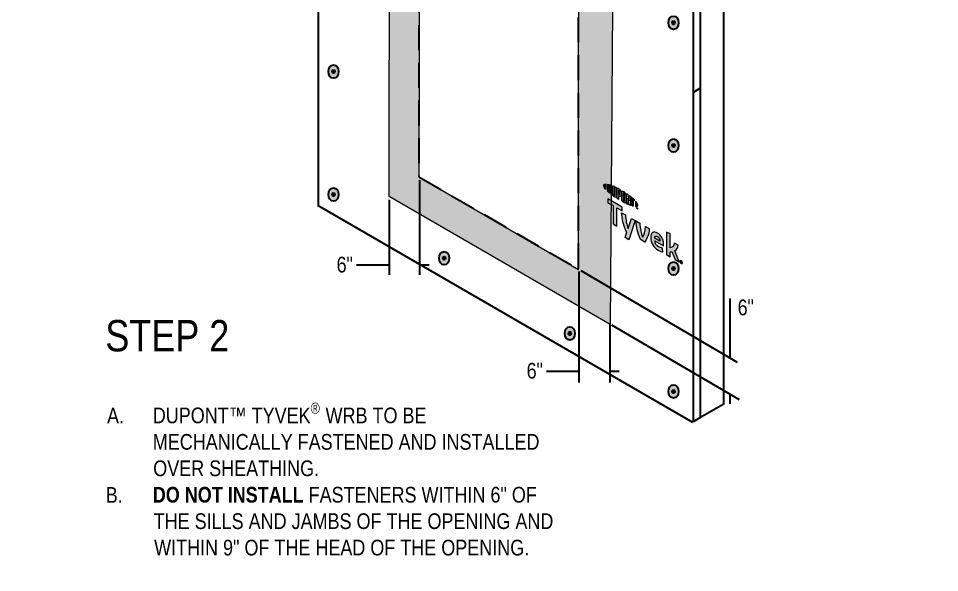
# Model space of a CAD drawing. Header units: inches. Extents: x -20.8 to 74.7, y -53.7 to 19.1.
# Drawn here: x -0.4 to 8.77, y -9.32 to -3.8 of the extents above; entities that cross this region are included whole.
import ezdxf

# ---------------------------------------------------------------- set-up
doc = ezdxf.new("R2010")
doc.units = ezdxf.units.IN
doc.header["$MEASUREMENT"] = 0
doc.linetypes.add('AI-Linetype-41', pattern=[0.375113, 0.250075, -0.125038])
doc.linetypes.add('AI-Linetype-42', pattern=[0.375113, 0.250075, -0.125038])
for name, color, linetype, lineweight in [('.ATI-TEXT', 7, 'Continuous', 0), ('G-ANNO-TTLB', 7, 'Continuous', 0), ('LOGOS', 7, 'Continuous', 0), ('No Fasteners', 7, 'Continuous', 0), ('TYVEK', 7, 'Continuous', 0)]:
    doc.layers.add(name, color=color, linetype=linetype, lineweight=lineweight)

# ---------------------------------------------------------------- blocks, each defined once
blk = doc.blocks.new('Block_158')
at = {"layer": 'TYVEK', "color": 18, "lineweight": 25, "true_color": 0x000000}
blk.add_lwpolyline([(2.585, -4.9733)], dxfattribs=at)
blk = doc.blocks.new('Block_159')
at = {"layer": 'TYVEK', "color": 18, "lineweight": 25, "true_color": 0x000000}
for points in [[(2.585, -4.9733)], [(6.3194, -7.1352)]]:
    blk.add_lwpolyline(points, dxfattribs=at)
blk = doc.blocks.new('Block_174')
at = {"layer": 'TYVEK', "true_color": 0x003b71, "transparency": 33554687}
h = blk.add_hatch(color=156, dxfattribs=at)
h.dxf.hatch_style = 2
edge = h.paths.add_edge_path()
edge.add_ellipse((6.1177, -7.5188), major_axis=(0, 0.0664), ratio=0.766948, start_angle=0, end_angle=360)
at = {"layer": 'TYVEK', "color": 252, "lineweight": 25, "true_color": 0x838484}
for p, q in [((6.1042, -7.5184), (6.1312, -7.5184)), ((6.1177, -7.5013), (6.1177, -7.5355))]:
    blk.add_line(p, q, dxfattribs=at)
at = {"layer": 'TYVEK', "color": 18, "lineweight": 25, "true_color": 0x000000}
blk.add_ellipse((6.1177, -7.5188), major_axis=(0, 0.0664), ratio=0.766948, dxfattribs=at)
at = {"layer": 'TYVEK', "color": 252, "lineweight": 25, "true_color": 0x838484}
blk.add_ellipse((6.1177, -7.5184), major_axis=(0, 0.0171), ratio=0.788846, dxfattribs=at)
blk = doc.blocks.new('Block_175')
at = {"layer": 'TYVEK', "true_color": 0x003b71, "transparency": 33554687}
h = blk.add_hatch(color=156, dxfattribs=at)
h.dxf.hatch_style = 2
edge = h.paths.add_edge_path()
edge.add_ellipse((6.1177, -3.8458), major_axis=(0, 0.0664), ratio=0.766948, start_angle=0, end_angle=360)
at = {"layer": 'TYVEK', "color": 252, "lineweight": 25, "true_color": 0x838484}
for p, q in [((6.1042, -3.8454), (6.1312, -3.8454)), ((6.1177, -3.8283), (6.1177, -3.8625))]:
    blk.add_line(p, q, dxfattribs=at)
at = {"layer": 'TYVEK', "color": 18, "lineweight": 25, "true_color": 0x000000}
blk.add_ellipse((6.1177, -3.8458), major_axis=(0, 0.0664), ratio=0.766948, dxfattribs=at)
at = {"layer": 'TYVEK', "color": 252, "lineweight": 25, "true_color": 0x838484}
blk.add_ellipse((6.1177, -3.8454), major_axis=(0, 0.0171), ratio=0.788846, dxfattribs=at)
blk = doc.blocks.new('Block_177')
at = {"layer": 'TYVEK', "true_color": 0x003b71, "transparency": 33554687}
h = blk.add_hatch(color=156, dxfattribs=at)
h.dxf.hatch_style = 2
edge = h.paths.add_edge_path()
edge.add_ellipse((6.1177, -5.0702), major_axis=(0, 0.0664), ratio=0.766948, start_angle=0, end_angle=360)
at = {"layer": 'TYVEK', "color": 252, "lineweight": 25, "true_color": 0x838484}
for p, q in [((6.1042, -5.0697), (6.1312, -5.0697)), ((6.1177, -5.0526), (6.1177, -5.0869))]:
    blk.add_line(p, q, dxfattribs=at)
at = {"layer": 'TYVEK', "color": 18, "lineweight": 25, "true_color": 0x000000}
blk.add_ellipse((6.1177, -5.0702), major_axis=(0, 0.0664), ratio=0.766948, dxfattribs=at)
at = {"layer": 'TYVEK', "color": 252, "lineweight": 25, "true_color": 0x838484}
blk.add_ellipse((6.1177, -5.0697), major_axis=(0, 0.0171), ratio=0.788846, dxfattribs=at)
blk = doc.blocks.new('Block_178')
at = {"layer": 'TYVEK', "true_color": 0x003b71, "transparency": 33554687}
h = blk.add_hatch(color=156, dxfattribs=at)
h.dxf.hatch_style = 2
edge = h.paths.add_edge_path()
edge.add_ellipse((6.1177, -6.2945), major_axis=(0, 0.0664), ratio=0.766948, start_angle=0, end_angle=360)
at = {"layer": 'TYVEK', "color": 252, "lineweight": 25, "true_color": 0x838484}
for p, q in [((6.1042, -6.2941), (6.1312, -6.2941)), ((6.1177, -6.2769), (6.1177, -6.3112))]:
    blk.add_line(p, q, dxfattribs=at)
at = {"layer": 'TYVEK', "color": 18, "lineweight": 25, "true_color": 0x000000}
blk.add_ellipse((6.1177, -6.2945), major_axis=(0, 0.0664), ratio=0.766948, dxfattribs=at)
at = {"layer": 'TYVEK', "color": 252, "lineweight": 25, "true_color": 0x838484}
blk.add_ellipse((6.1177, -6.2941), major_axis=(0, 0.0171), ratio=0.788846, dxfattribs=at)
blk = doc.blocks.new('Block_172')
at = {"layer": 'TYVEK'}
for name in ['Block_175', 'Block_177', 'Block_178', 'Block_174']:
    blk.add_blockref(name, (0, 0), dxfattribs=at)
blk = doc.blocks.new('Block_181')
at = {"layer": 'TYVEK', "true_color": 0x003b71, "transparency": 33554687}
h = blk.add_hatch(color=156, dxfattribs=at)
h.dxf.hatch_style = 2
edge = h.paths.add_edge_path()
edge.add_ellipse((2.733, -5.5577), major_axis=(0, 0.0664), ratio=0.766948, start_angle=0, end_angle=360)
at = {"layer": 'TYVEK', "color": 252, "lineweight": 25, "true_color": 0x838484}
for p, q in [((2.7195, -5.5573), (2.7466, -5.5573)), ((2.733, -5.5401), (2.733, -5.5744))]:
    blk.add_line(p, q, dxfattribs=at)
at = {"layer": 'TYVEK', "color": 18, "lineweight": 25, "true_color": 0x000000}
blk.add_ellipse((2.733, -5.5577), major_axis=(0, 0.0664), ratio=0.766948, dxfattribs=at)
at = {"layer": 'TYVEK', "color": 252, "lineweight": 25, "true_color": 0x838484}
blk.add_ellipse((2.733, -5.5573), major_axis=(0, 0.0171), ratio=0.788846, dxfattribs=at)
blk = doc.blocks.new('Block_185')
at = {"layer": 'TYVEK', "true_color": 0x003b71, "transparency": 33554687}
h = blk.add_hatch(color=156, dxfattribs=at)
h.dxf.hatch_style = 2
edge = h.paths.add_edge_path()
edge.add_ellipse((2.733, -4.3333), major_axis=(0, 0.0664), ratio=0.766948, start_angle=0, end_angle=360)
at = {"layer": 'TYVEK', "color": 252, "lineweight": 25, "true_color": 0x838484}
for p, q in [((2.7195, -4.3329), (2.7466, -4.3329)), ((2.733, -4.3158), (2.733, -4.3501))]:
    blk.add_line(p, q, dxfattribs=at)
at = {"layer": 'TYVEK', "color": 18, "lineweight": 25, "true_color": 0x000000}
blk.add_ellipse((2.733, -4.3333), major_axis=(0, 0.0664), ratio=0.766948, dxfattribs=at)
at = {"layer": 'TYVEK', "color": 252, "lineweight": 25, "true_color": 0x838484}
blk.add_ellipse((2.733, -4.3329), major_axis=(0, 0.0171), ratio=0.788846, dxfattribs=at)
blk = doc.blocks.new('Block_179')
at = {"layer": 'TYVEK'}
for name in ['Block_185', 'Block_181']:
    blk.add_blockref(name, (0, 0), dxfattribs=at)
blk = doc.blocks.new('Block_222')
at = {"layer": 'TYVEK', "true_color": 0x003b71, "transparency": 33554687}
h = blk.add_hatch(color=156, dxfattribs=at)
h.dxf.hatch_style = 2
edge = h.paths.add_edge_path()
edge.add_ellipse((5.0865, -6.9404), major_axis=(0, 0.0664), ratio=0.766948, start_angle=0, end_angle=360)
at = {"layer": 'TYVEK', "color": 252, "lineweight": 25, "true_color": 0x838484}
for p, q in [((5.073, -6.94), (5.1, -6.94)), ((5.0865, -6.9229), (5.0865, -6.9571))]:
    blk.add_line(p, q, dxfattribs=at)
at = {"layer": 'TYVEK', "color": 18, "lineweight": 25, "true_color": 0x000000}
blk.add_ellipse((5.0865, -6.9404), major_axis=(0, 0.0664), ratio=0.766948, dxfattribs=at)
at = {"layer": 'TYVEK', "color": 252, "lineweight": 25, "true_color": 0x838484}
blk.add_ellipse((5.0865, -6.94), major_axis=(0, 0.0171), ratio=0.788846, dxfattribs=at)
blk = doc.blocks.new('Block_223')
at = {"layer": 'TYVEK', "true_color": 0x003b71, "transparency": 33554687}
h = blk.add_hatch(color=156, dxfattribs=at)
h.dxf.hatch_style = 2
edge = h.paths.add_edge_path()
edge.add_ellipse((3.8353, -6.1918), major_axis=(0, 0.0664), ratio=0.766948, start_angle=0, end_angle=360)
at = {"layer": 'TYVEK', "color": 252, "lineweight": 25, "true_color": 0x838484}
for p, q in [((3.8218, -6.1914), (3.8488, -6.1914)), ((3.8353, -6.1743), (3.8353, -6.2085))]:
    blk.add_line(p, q, dxfattribs=at)
at = {"layer": 'TYVEK', "color": 18, "lineweight": 25, "true_color": 0x000000}
blk.add_ellipse((3.8353, -6.1918), major_axis=(0, 0.0664), ratio=0.766948, dxfattribs=at)
at = {"layer": 'TYVEK', "color": 252, "lineweight": 25, "true_color": 0x838484}
blk.add_ellipse((3.8353, -6.1914), major_axis=(0, 0.0171), ratio=0.788846, dxfattribs=at)
blk = doc.blocks.new('Block_596')
at = {"layer": '.ATI-TEXT', "char_height": 0.2, "attachment_point": 7}
for s, insert in [('\\C18;\\c0;\\FArial Narrow|b0|i0|c1;\\H0.156297;\\W1.000000;A.', (0.4789, -7.8377)), ('\\C18;\\c0;\\FArial Narrow|b0|i0|c1;\\H0.156297;\\W1.000000;DUPONT™ TYVEK', (0.9344, -7.8377)), ('\\C18;\\c0;\\FArial Narrow|b0|i0|c1;\\H0.109408;\\W1.000000;®', (2.5057, -7.7413)), ('\\C18;\\c0;\\FArial Narrow|b0|i0|c1;\\H0.156297;\\W1.000000; WRB TO BE', (2.6046, -7.8377)), ('\\C18;\\c0;\\FArial Narrow|b0|i0|c1;\\H0.156297;\\W1.000000;MECHANICALLY FASTENED AND INSTALLED', (0.9345, -8.101)), ('\\C18;\\c0;\\FArial Narrow|b0|i0|c1;\\H0.156297;\\W1.000000;OVER SHEATHING.', (0.9388, -8.3642)), ('\\C18;\\c0;\\FArial Narrow|b0|i0|c1;\\H0.156297;\\W1.000000;B.', (0.4657, -8.6275)), ('\\C18;\\c0;\\FArial Narrow Bold|b1|i0|c1;\\H0.156297;\\W1.000000;DO NOT INSTALL\\FArial Narrow|b0|i0|c1; FASTENERS WITHIN 6" OF', (0.9344, -8.6275)), ('\\C18;\\c0;\\FArial Narrow|b0|i0|c1;\\H0.156297;\\W1.000000;THE SILLS AND JAMBS OF THE OPENING AND', (0.9433, -8.8908)), ('\\C18;\\c0;\\FArial Narrow|b0|i0|c1;\\H0.156297;\\W1.000000;WITHIN 9" OF THE HEAD OF THE OPENING.', (0.9478, -9.154))]:
    blk.add_mtext(s, dxfattribs=dict(at, insert=insert))
blk = doc.blocks.new('Block_726')
at = {"layer": 'LOGOS', "true_color": 0x838484, "transparency": 33554687}
h = blk.add_hatch(color=252, dxfattribs=at)
h.dxf.hatch_style = 2
edge = h.paths.add_edge_path()
edge.add_spline(control_points=[(5.422, -5.466), (5.422, -5.476), (5.4305, -5.4903), (5.4453, -5.5069), (5.4453, -5.5069), (5.4453, -5.4522), (5.4453, -5.4522), (5.4305, -5.4516), (5.422, -5.456), (5.422, -5.466)], knot_values=[0, 0, 0, 0, 1, 1, 1, 2, 2, 2, 3, 3, 3, 3], degree=3, periodic=0)
h = blk.add_hatch(color=252, dxfattribs=at)
h.dxf.hatch_style = 2
edge = h.paths.add_edge_path()
edge.add_spline(control_points=[(5.4898, -5.5275), (5.4898, -5.5317), (5.4876, -5.5318), (5.485, -5.5303), (5.483, -5.5291), (5.4798, -5.5264), (5.4772, -5.5241), (5.4772, -5.5241), (5.4772, -5.4718), (5.4772, -5.4718), (5.4798, -5.4725), (5.483, -5.4735), (5.485, -5.4747), (5.4876, -5.4762), (5.4898, -5.4788), (5.4898, -5.483), (5.4898, -5.483), (5.4898, -5.5275), (5.4898, -5.5275)], knot_values=[0, 0, 0, 0, 1, 1, 1, 2, 2, 2, 3, 3, 3, 4, 4, 4, 5, 5, 5, 6, 6, 6, 6], degree=3, periodic=0)
edge = h.paths.add_edge_path()
edge.add_spline(control_points=[(5.4867, -5.462), (5.4826, -5.4596), (5.4766, -5.4575), (5.4658, -5.4551), (5.4658, -5.4551), (5.4658, -5.5277), (5.4658, -5.5277), (5.4753, -5.5365), (5.4826, -5.5426), (5.4867, -5.545), (5.4963, -5.5505), (5.5016, -5.5469), (5.5016, -5.5362), (5.5016, -5.5362), (5.5016, -5.488), (5.5016, -5.488), (5.5016, -5.4773), (5.4963, -5.4675), (5.4867, -5.462)], knot_values=[0, 0, 0, 0, 1, 1, 1, 2, 2, 2, 3, 3, 3, 4, 4, 4, 5, 5, 5, 6, 6, 6, 6], degree=3, periodic=0)
h = blk.add_hatch(color=252, dxfattribs=at)
h.dxf.hatch_style = 2
edge = h.paths.add_edge_path()
edge.add_spline(control_points=[(5.5349, -5.562), (5.5349, -5.5662), (5.5336, -5.5681), (5.529, -5.5649), (5.5246, -5.5616), (5.5233, -5.5588), (5.5233, -5.5538), (5.5233, -5.5538), (5.5233, -5.4748), (5.5233, -5.4748), (5.5204, -5.4735), (5.5137, -5.4707), (5.5109, -5.4695), (5.5109, -5.4695), (5.5109, -5.5494), (5.5109, -5.5494), (5.5109, -5.5621), (5.5163, -5.5702), (5.529, -5.5793), (5.5407, -5.5876), (5.5479, -5.5849), (5.5479, -5.5708), (5.5479, -5.5708), (5.5479, -5.4864), (5.5479, -5.4864), (5.5455, -5.4851), (5.5375, -5.4813), (5.5349, -5.4801), (5.5349, -5.4801), (5.5349, -5.562), (5.5349, -5.562)], knot_values=[0, 0, 0, 0, 1, 1, 1, 2, 2, 2, 3, 3, 3, 4, 4, 4, 5, 5, 5, 6, 6, 6, 7, 7, 7, 8, 8, 8, 9, 9, 9, 10, 10, 10, 10], degree=3, periodic=0)
h = blk.add_hatch(color=252, dxfattribs=at)
h.dxf.hatch_style = 2
edge = h.paths.add_edge_path()
edge.add_spline(control_points=[(5.5824, -5.5547), (5.5824, -5.5593), (5.581, -5.5608), (5.5757, -5.5578), (5.5757, -5.5578), (5.5711, -5.5551), (5.5711, -5.5551), (5.5711, -5.5551), (5.5711, -5.5132), (5.5711, -5.5132), (5.5731, -5.5143), (5.5742, -5.5148), (5.5754, -5.5156), (5.5812, -5.5189), (5.5824, -5.522), (5.5824, -5.5267), (5.5824, -5.5267), (5.5824, -5.5547), (5.5824, -5.5547)], knot_values=[0, 0, 0, 0, 1, 1, 1, 2, 2, 2, 3, 3, 3, 4, 4, 4, 5, 5, 5, 6, 6, 6, 6], degree=3, periodic=0)
edge = h.paths.add_edge_path()
edge.add_spline(control_points=[(5.5762, -5.5012), (5.5739, -5.4998), (5.5657, -5.4954), (5.5581, -5.4915), (5.5581, -5.4915), (5.5581, -5.5978), (5.5581, -5.5978), (5.5607, -5.5995), (5.5674, -5.6038), (5.5711, -5.606), (5.5711, -5.606), (5.5711, -5.5699), (5.5711, -5.5699), (5.5711, -5.5699), (5.5762, -5.5729), (5.5762, -5.5729), (5.5898, -5.5807), (5.5955, -5.5769), (5.5955, -5.5634), (5.5955, -5.5634), (5.5955, -5.5321), (5.5955, -5.5321), (5.5955, -5.5189), (5.5891, -5.5086), (5.5762, -5.5012)], knot_values=[0, 0, 0, 0, 1, 1, 1, 2, 2, 2, 3, 3, 3, 4, 4, 4, 5, 5, 5, 6, 6, 6, 7, 7, 7, 8, 8, 8, 8], degree=3, periodic=0)
h = blk.add_hatch(color=252, dxfattribs=at)
h.dxf.hatch_style = 2
edge = h.paths.add_edge_path()
edge.add_spline(control_points=[(5.6289, -5.6187), (5.6289, -5.6229), (5.6277, -5.6244), (5.6231, -5.6219), (5.6183, -5.6193), (5.617, -5.6162), (5.617, -5.6119), (5.617, -5.6119), (5.617, -5.5456), (5.617, -5.5456), (5.617, -5.5412), (5.6183, -5.5396), (5.6231, -5.5425), (5.6277, -5.5453), (5.6289, -5.5482), (5.6289, -5.5524), (5.6289, -5.5524), (5.6289, -5.6187), (5.6289, -5.6187)], knot_values=[0, 0, 0, 0, 1, 1, 1, 2, 2, 2, 3, 3, 3, 4, 4, 4, 5, 5, 5, 6, 6, 6, 6], degree=3, periodic=0)
edge = h.paths.add_edge_path()
edge.add_spline(control_points=[(5.6231, -5.5276), (5.611, -5.52), (5.6038, -5.5219), (5.6038, -5.5359), (5.6038, -5.5359), (5.6038, -5.6055), (5.6038, -5.6055), (5.6038, -5.6202), (5.6103, -5.6301), (5.6231, -5.6368), (5.6355, -5.6434), (5.6421, -5.6417), (5.6421, -5.626), (5.6421, -5.626), (5.6421, -5.5596), (5.6421, -5.5596), (5.6421, -5.5446), (5.6362, -5.5359), (5.6231, -5.5276)], knot_values=[0, 0, 0, 0, 1, 1, 1, 2, 2, 2, 3, 3, 3, 4, 4, 4, 5, 5, 5, 6, 6, 6, 6], degree=3, periodic=0)
h = blk.add_hatch(color=252, dxfattribs=at)
h.dxf.hatch_style = 2
edge = h.paths.add_edge_path()
edge.add_spline(control_points=[(5.6782, -5.6187), (5.6782, -5.6187), (5.6638, -5.5563), (5.6638, -5.5563), (5.6598, -5.5534), (5.6551, -5.5501), (5.6514, -5.5476), (5.6514, -5.5476), (5.6514, -5.6496), (5.6514, -5.6496), (5.654, -5.6508), (5.6606, -5.6537), (5.664, -5.6552), (5.664, -5.6552), (5.6629, -5.5945), (5.6629, -5.5945), (5.6629, -5.5945), (5.6782, -5.6611), (5.6782, -5.6611), (5.6815, -5.6624), (5.6862, -5.6641), (5.6893, -5.6653), (5.6893, -5.6653), (5.6893, -5.5756), (5.6893, -5.5756), (5.6861, -5.573), (5.6802, -5.5685), (5.6773, -5.5663), (5.6773, -5.5663), (5.6782, -5.6187), (5.6782, -5.6187)], knot_values=[0, 0, 0, 0, 1, 1, 1, 2, 2, 2, 3, 3, 3, 4, 4, 4, 5, 5, 5, 6, 6, 6, 7, 7, 7, 8, 8, 8, 9, 9, 9, 10, 10, 10, 10], degree=3, periodic=0)
h = blk.add_hatch(color=252, dxfattribs=at)
h.dxf.hatch_style = 2
edge = h.paths.add_edge_path()
edge.add_spline(control_points=[(5.6958, -5.595), (5.699, -5.5976), (5.7022, -5.6001), (5.7053, -5.6027), (5.7053, -5.6027), (5.7053, -5.6705), (5.7053, -5.6705), (5.7081, -5.6714), (5.7134, -5.6729), (5.7169, -5.6737), (5.7169, -5.6737), (5.7169, -5.6126), (5.7169, -5.6126), (5.7203, -5.6156), (5.7235, -5.6184), (5.7264, -5.6211), (5.7264, -5.6211), (5.7264, -5.608), (5.7264, -5.608), (5.7172, -5.599), (5.7073, -5.5903), (5.6958, -5.5808), (5.6958, -5.5808), (5.6958, -5.595), (5.6958, -5.595)], knot_values=[0, 0, 0, 0, 1, 1, 1, 2, 2, 2, 3, 3, 3, 4, 4, 4, 5, 5, 5, 6, 6, 6, 7, 7, 7, 8, 8, 8, 8], degree=3, periodic=0)
h = blk.add_hatch(color=252, dxfattribs=at)
h.dxf.hatch_style = 2
edge = h.paths.add_edge_path()
edge.add_spline(control_points=[(5.7638, -5.6633), (5.7638, -5.6733), (5.7553, -5.6778), (5.7404, -5.6773), (5.7404, -5.6773), (5.7404, -5.6225), (5.7404, -5.6225), (5.7553, -5.6391), (5.7638, -5.6533), (5.7638, -5.6633)], knot_values=[0, 0, 0, 0, 1, 1, 1, 2, 2, 2, 3, 3, 3, 3], degree=3, periodic=0)
h = blk.add_hatch(color=252, dxfattribs=at)
h.dxf.hatch_style = 2
edge = h.paths.add_edge_path()
edge.add_spline(control_points=[(5.7568, -5.6922), (5.7568, -5.6922), (5.7582, -5.693), (5.7582, -5.693), (5.7582, -5.693), (5.7603, -5.698), (5.7603, -5.698), (5.7603, -5.698), (5.7624, -5.6954), (5.7624, -5.6954), (5.7624, -5.6954), (5.7638, -5.6962), (5.7638, -5.6962), (5.7638, -5.6962), (5.7638, -5.7041), (5.7638, -5.7041), (5.7638, -5.7041), (5.7625, -5.7034), (5.7625, -5.7034), (5.7625, -5.7034), (5.7625, -5.6978), (5.7625, -5.6978), (5.7625, -5.6978), (5.7604, -5.7003), (5.7604, -5.7003), (5.7604, -5.7003), (5.7602, -5.7002), (5.7602, -5.7002), (5.7602, -5.7002), (5.7581, -5.6953), (5.7581, -5.6953), (5.7581, -5.6953), (5.7581, -5.7009), (5.7581, -5.7009), (5.7581, -5.7009), (5.7568, -5.7001), (5.7568, -5.7001), (5.7568, -5.7001), (5.7568, -5.6922), (5.7568, -5.6922)], knot_values=[0, 0, 0, 0, 1, 1, 1, 2, 2, 2, 3, 3, 3, 4, 4, 4, 5, 5, 5, 6, 6, 6, 7, 7, 7, 8, 8, 8, 9, 9, 9, 10, 10, 10, 11, 11, 11, 12, 12, 12, 13, 13, 13, 13], degree=3, periodic=0)
edge = h.paths.add_edge_path()
edge.add_spline(control_points=[(5.7519, -5.6908), (5.7519, -5.6908), (5.7498, -5.6896), (5.7498, -5.6896), (5.7498, -5.6896), (5.7498, -5.6882), (5.7498, -5.6882), (5.7498, -5.6882), (5.7554, -5.6914), (5.7554, -5.6914), (5.7554, -5.6914), (5.7554, -5.6928), (5.7554, -5.6928), (5.7554, -5.6928), (5.7532, -5.6915), (5.7532, -5.6915), (5.7532, -5.6915), (5.7532, -5.6981), (5.7532, -5.6981), (5.7532, -5.6981), (5.7519, -5.6973), (5.7519, -5.6973), (5.7519, -5.6973), (5.7519, -5.6908), (5.7519, -5.6908)], knot_values=[0, 0, 0, 0, 1, 1, 1, 2, 2, 2, 3, 3, 3, 4, 4, 4, 5, 5, 5, 6, 6, 6, 7, 7, 7, 8, 8, 8, 8], degree=3, periodic=0)
at = {"layer": 'LOGOS'}
for points, knots in [([(5.422, -5.466), (5.422, -5.476), (5.4305, -5.4903), (5.4453, -5.5069), (5.4453, -5.5069), (5.4453, -5.4522), (5.4453, -5.4522), (5.4305, -5.4516), (5.422, -5.456), (5.422, -5.466)], [0, 0, 0, 0, 1, 1, 1, 2, 2, 2, 3, 3, 3, 3]), ([(5.4867, -5.462), (5.4826, -5.4596), (5.4766, -5.4575), (5.4658, -5.4551), (5.4658, -5.4551), (5.4658, -5.5277), (5.4658, -5.5277), (5.4753, -5.5365), (5.4826, -5.5426), (5.4867, -5.545), (5.4963, -5.5505), (5.5016, -5.5469), (5.5016, -5.5362), (5.5016, -5.5362), (5.5016, -5.488), (5.5016, -5.488), (5.5016, -5.4773), (5.4963, -5.4675), (5.4867, -5.462)], [0, 0, 0, 0, 1, 1, 1, 2, 2, 2, 3, 3, 3, 4, 4, 4, 5, 5, 5, 6, 6, 6, 6]), ([(5.4898, -5.5275), (5.4898, -5.5317), (5.4876, -5.5318), (5.485, -5.5303), (5.483, -5.5291), (5.4798, -5.5264), (5.4772, -5.5241), (5.4772, -5.5241), (5.4772, -5.4718), (5.4772, -5.4718), (5.4798, -5.4725), (5.483, -5.4735), (5.485, -5.4747), (5.4876, -5.4762), (5.4898, -5.4788), (5.4898, -5.483), (5.4898, -5.483), (5.4898, -5.5275), (5.4898, -5.5275)], [0, 0, 0, 0, 1, 1, 1, 2, 2, 2, 3, 3, 3, 4, 4, 4, 5, 5, 5, 6, 6, 6, 6]), ([(5.5349, -5.562), (5.5349, -5.5662), (5.5336, -5.5681), (5.529, -5.5649), (5.5246, -5.5616), (5.5233, -5.5588), (5.5233, -5.5538), (5.5233, -5.5538), (5.5233, -5.4748), (5.5233, -5.4748), (5.5204, -5.4735), (5.5137, -5.4707), (5.5109, -5.4695), (5.5109, -5.4695), (5.5109, -5.5494), (5.5109, -5.5494), (5.5109, -5.5621), (5.5163, -5.5702), (5.529, -5.5793), (5.5407, -5.5876), (5.5479, -5.5849), (5.5479, -5.5708), (5.5479, -5.5708), (5.5479, -5.4864), (5.5479, -5.4864), (5.5455, -5.4851), (5.5375, -5.4813), (5.5349, -5.4801), (5.5349, -5.4801), (5.5349, -5.562), (5.5349, -5.562)], [0, 0, 0, 0, 1, 1, 1, 2, 2, 2, 3, 3, 3, 4, 4, 4, 5, 5, 5, 6, 6, 6, 7, 7, 7, 8, 8, 8, 9, 9, 9, 10, 10, 10, 10]), ([(5.5762, -5.5012), (5.5739, -5.4998), (5.5657, -5.4954), (5.5581, -5.4915), (5.5581, -5.4915), (5.5581, -5.5978), (5.5581, -5.5978), (5.5607, -5.5995), (5.5674, -5.6038), (5.5711, -5.606), (5.5711, -5.606), (5.5711, -5.5699), (5.5711, -5.5699), (5.5711, -5.5699), (5.5762, -5.5729), (5.5762, -5.5729), (5.5898, -5.5807), (5.5955, -5.5769), (5.5955, -5.5634), (5.5955, -5.5634), (5.5955, -5.5321), (5.5955, -5.5321), (5.5955, -5.5189), (5.5891, -5.5086), (5.5762, -5.5012)], [0, 0, 0, 0, 1, 1, 1, 2, 2, 2, 3, 3, 3, 4, 4, 4, 5, 5, 5, 6, 6, 6, 7, 7, 7, 8, 8, 8, 8]), ([(5.5824, -5.5547), (5.5824, -5.5593), (5.581, -5.5608), (5.5757, -5.5578), (5.5757, -5.5578), (5.5711, -5.5551), (5.5711, -5.5551), (5.5711, -5.5551), (5.5711, -5.5132), (5.5711, -5.5132), (5.5731, -5.5143), (5.5742, -5.5148), (5.5754, -5.5156), (5.5812, -5.5189), (5.5824, -5.522), (5.5824, -5.5267), (5.5824, -5.5267), (5.5824, -5.5547), (5.5824, -5.5547)], [0, 0, 0, 0, 1, 1, 1, 2, 2, 2, 3, 3, 3, 4, 4, 4, 5, 5, 5, 6, 6, 6, 6]), ([(5.6231, -5.5276), (5.611, -5.52), (5.6038, -5.5219), (5.6038, -5.5359), (5.6038, -5.5359), (5.6038, -5.6055), (5.6038, -5.6055), (5.6038, -5.6202), (5.6103, -5.6301), (5.6231, -5.6368), (5.6355, -5.6434), (5.6421, -5.6417), (5.6421, -5.626), (5.6421, -5.626), (5.6421, -5.5596), (5.6421, -5.5596), (5.6421, -5.5446), (5.6362, -5.5359), (5.6231, -5.5276)], [0, 0, 0, 0, 1, 1, 1, 2, 2, 2, 3, 3, 3, 4, 4, 4, 5, 5, 5, 6, 6, 6, 6]), ([(5.6289, -5.6187), (5.6289, -5.6229), (5.6277, -5.6244), (5.6231, -5.6219), (5.6183, -5.6193), (5.617, -5.6162), (5.617, -5.6119), (5.617, -5.6119), (5.617, -5.5456), (5.617, -5.5456), (5.617, -5.5412), (5.6183, -5.5396), (5.6231, -5.5425), (5.6277, -5.5453), (5.6289, -5.5482), (5.6289, -5.5524), (5.6289, -5.5524), (5.6289, -5.6187), (5.6289, -5.6187)], [0, 0, 0, 0, 1, 1, 1, 2, 2, 2, 3, 3, 3, 4, 4, 4, 5, 5, 5, 6, 6, 6, 6]), ([(5.6782, -5.6187), (5.6782, -5.6187), (5.6638, -5.5563), (5.6638, -5.5563), (5.6598, -5.5534), (5.6551, -5.5501), (5.6514, -5.5476), (5.6514, -5.5476), (5.6514, -5.6496), (5.6514, -5.6496), (5.654, -5.6508), (5.6606, -5.6537), (5.664, -5.6552), (5.664, -5.6552), (5.6629, -5.5945), (5.6629, -5.5945), (5.6629, -5.5945), (5.6782, -5.6611), (5.6782, -5.6611), (5.6815, -5.6624), (5.6862, -5.6641), (5.6893, -5.6653), (5.6893, -5.6653), (5.6893, -5.5756), (5.6893, -5.5756), (5.6861, -5.573), (5.6802, -5.5685), (5.6773, -5.5663), (5.6773, -5.5663), (5.6782, -5.6187), (5.6782, -5.6187)], [0, 0, 0, 0, 1, 1, 1, 2, 2, 2, 3, 3, 3, 4, 4, 4, 5, 5, 5, 6, 6, 6, 7, 7, 7, 8, 8, 8, 9, 9, 9, 10, 10, 10, 10]), ([(5.6958, -5.595), (5.699, -5.5976), (5.7022, -5.6001), (5.7053, -5.6027), (5.7053, -5.6027), (5.7053, -5.6705), (5.7053, -5.6705), (5.7081, -5.6714), (5.7134, -5.6729), (5.7169, -5.6737), (5.7169, -5.6737), (5.7169, -5.6126), (5.7169, -5.6126), (5.7203, -5.6156), (5.7235, -5.6184), (5.7264, -5.6211), (5.7264, -5.6211), (5.7264, -5.608), (5.7264, -5.608), (5.7172, -5.599), (5.7073, -5.5903), (5.6958, -5.5808), (5.6958, -5.5808), (5.6958, -5.595), (5.6958, -5.595)], [0, 0, 0, 0, 1, 1, 1, 2, 2, 2, 3, 3, 3, 4, 4, 4, 5, 5, 5, 6, 6, 6, 7, 7, 7, 8, 8, 8, 8]), ([(5.7638, -5.6633), (5.7638, -5.6733), (5.7553, -5.6778), (5.7404, -5.6773), (5.7404, -5.6773), (5.7404, -5.6225), (5.7404, -5.6225), (5.7553, -5.6391), (5.7638, -5.6533), (5.7638, -5.6633)], [0, 0, 0, 0, 1, 1, 1, 2, 2, 2, 3, 3, 3, 3]), ([(5.7519, -5.6908), (5.7519, -5.6908), (5.7498, -5.6896), (5.7498, -5.6896), (5.7498, -5.6896), (5.7498, -5.6882), (5.7498, -5.6882), (5.7498, -5.6882), (5.7554, -5.6914), (5.7554, -5.6914), (5.7554, -5.6914), (5.7554, -5.6928), (5.7554, -5.6928), (5.7554, -5.6928), (5.7532, -5.6915), (5.7532, -5.6915), (5.7532, -5.6915), (5.7532, -5.6981), (5.7532, -5.6981), (5.7532, -5.6981), (5.7519, -5.6973), (5.7519, -5.6973), (5.7519, -5.6973), (5.7519, -5.6908), (5.7519, -5.6908)], [0, 0, 0, 0, 1, 1, 1, 2, 2, 2, 3, 3, 3, 4, 4, 4, 5, 5, 5, 6, 6, 6, 7, 7, 7, 8, 8, 8, 8]), ([(5.7568, -5.6922), (5.7568, -5.6922), (5.7582, -5.693), (5.7582, -5.693), (5.7582, -5.693), (5.7603, -5.698), (5.7603, -5.698), (5.7603, -5.698), (5.7624, -5.6954), (5.7624, -5.6954), (5.7624, -5.6954), (5.7638, -5.6962), (5.7638, -5.6962), (5.7638, -5.6962), (5.7638, -5.7041), (5.7638, -5.7041), (5.7638, -5.7041), (5.7625, -5.7034), (5.7625, -5.7034), (5.7625, -5.7034), (5.7625, -5.6978), (5.7625, -5.6978), (5.7625, -5.6978), (5.7604, -5.7003), (5.7604, -5.7003), (5.7604, -5.7003), (5.7602, -5.7002), (5.7602, -5.7002), (5.7602, -5.7002), (5.7581, -5.6953), (5.7581, -5.6953), (5.7581, -5.6953), (5.7581, -5.7009), (5.7581, -5.7009), (5.7581, -5.7009), (5.7568, -5.7001), (5.7568, -5.7001), (5.7568, -5.7001), (5.7568, -5.6922), (5.7568, -5.6922)], [0, 0, 0, 0, 1, 1, 1, 2, 2, 2, 3, 3, 3, 4, 4, 4, 5, 5, 5, 6, 6, 6, 7, 7, 7, 8, 8, 8, 9, 9, 9, 10, 10, 10, 11, 11, 11, 12, 12, 12, 13, 13, 13, 13])]:
    blk.add_open_spline(points, degree=3, knots=knots, dxfattribs=at)
blk = doc.blocks.new('Block_730')
at = {"layer": 'LOGOS', "true_color": 0x838484, "transparency": 33554687}
h = blk.add_hatch(color=252, dxfattribs=at)
h.dxf.hatch_style = 2
h.paths.add_polyline_path([(5.6061, -5.6817), (5.4658, -5.6007), (5.4658, -5.6388), (5.5165, -5.6681), (5.5165, -5.8486), (5.5554, -5.8711), (5.5554, -5.6906), (5.6061, -5.7198)])
h = blk.add_hatch(color=252, dxfattribs=at)
h.dxf.hatch_style = 2
edge = h.paths.add_edge_path()
edge.add_spline(control_points=[(5.8393, -5.8754), (5.8369, -5.9274), (5.8265, -5.9576), (5.8104, -5.9836), (5.7949, -5.9394), (5.7848, -5.8973), (5.7818, -5.8422), (5.7818, -5.8422), (5.744, -5.8203), (5.744, -5.8203), (5.7481, -5.8855), (5.7603, -5.9328), (5.7897, -6.0063), (5.7897, -6.0063), (5.8314, -6.0304), (5.8314, -6.0304), (5.8597, -5.9902), (5.8715, -5.9567), (5.8769, -5.8971), (5.8769, -5.8971), (5.8393, -5.8754), (5.8393, -5.8754)], knot_values=[0, 0, 0, 0, 1, 1, 1, 2, 2, 2, 3, 3, 3, 4, 4, 4, 5, 5, 5, 6, 6, 6, 7, 7, 7, 7], degree=3, periodic=0)
h = blk.add_hatch(color=252, dxfattribs=at)
h.dxf.hatch_style = 2
edge = h.paths.add_edge_path()
edge.add_spline(control_points=[(5.9306, -5.9927), (5.9306, -5.9927), (5.9823, -6.0226), (5.9823, -6.0226), (5.9823, -6.0226), (5.9823, -6.0188), (5.9823, -6.0188), (5.9823, -6.0013), (5.9742, -5.9838), (5.9592, -5.9752), (5.9434, -5.9661), (5.933, -5.9729), (5.9306, -5.9927)], knot_values=[0, 0, 0, 0, 1, 1, 1, 2, 2, 2, 3, 3, 3, 4, 4, 4, 4], degree=3, periodic=0)
edge = h.paths.add_edge_path()
edge.add_spline(control_points=[(6.0131, -6.1284), (6.0011, -6.1277), (5.9834, -6.1219), (5.9654, -6.1115), (5.9216, -6.0862), (5.8916, -6.037), (5.8916, -5.9852), (5.8916, -5.9355), (5.9191, -5.9177), (5.9592, -5.9408), (5.9949, -5.9614), (6.0183, -6.004), (6.0183, -6.0458), (6.0183, -6.0552), (6.0177, -6.063), (6.0172, -6.0689), (6.0172, -6.0689), (5.9311, -6.0192), (5.9311, -6.0192), (5.9347, -6.0463), (5.9475, -6.0649), (5.9692, -6.0775), (5.9826, -6.0852), (5.9954, -6.0892), (6.0071, -6.0903), (6.0071, -6.0903), (6.0131, -6.1284), (6.0131, -6.1284)], knot_values=[0, 0, 0, 0, 1, 1, 1, 2, 2, 2, 3, 3, 3, 4, 4, 4, 5, 5, 5, 6, 6, 6, 7, 7, 7, 8, 8, 8, 9, 9, 9, 9], degree=3, periodic=0)
h = blk.add_hatch(color=252, dxfattribs=at)
h.dxf.hatch_style = 2
edge = h.paths.add_edge_path()
edge.add_spline(control_points=[(6.1297, -6.1174), (6.1297, -6.1174), (6.1749, -6.2287), (6.1749, -6.2287), (6.1749, -6.2287), (6.1341, -6.2051), (6.1341, -6.2051), (6.1341, -6.2051), (6.1027, -6.1261), (6.1027, -6.1261), (6.097, -6.1275), (6.091, -6.1287), (6.0845, -6.1297), (6.0845, -6.1297), (6.0845, -6.1765), (6.0845, -6.1765), (6.0845, -6.1765), (6.0469, -6.1548), (6.0469, -6.1548), (6.0469, -6.1548), (6.0469, -5.9309), (6.0469, -5.9309), (6.0469, -5.9309), (6.0845, -5.9504), (6.0845, -5.9504), (6.0845, -5.9504), (6.0845, -6.0881), (6.0845, -6.0881), (6.1101, -6.0839), (6.1226, -6.0692), (6.127, -6.0415), (6.127, -6.0415), (6.1643, -6.063), (6.1643, -6.063), (6.1635, -6.0894), (6.1515, -6.1065), (6.1297, -6.1174)], knot_values=[0, 0, 0, 0, 1, 1, 1, 2, 2, 2, 3, 3, 3, 4, 4, 4, 5, 5, 5, 6, 6, 6, 7, 7, 7, 8, 8, 8, 9, 9, 9, 10, 10, 10, 11, 11, 11, 12, 12, 12, 12], degree=3, periodic=0)
at = {"layer": 'LOGOS'}
blk.add_lwpolyline([(5.6061, -5.6817), (5.4658, -5.6007), (5.4658, -5.6388), (5.5165, -5.6681), (5.5165, -5.8486), (5.5554, -5.8711), (5.5554, -5.6906), (5.6061, -5.7198)], close=True, dxfattribs=at)
for points, knots in [([(5.8393, -5.8754), (5.8369, -5.9274), (5.8265, -5.9576), (5.8104, -5.9836), (5.7949, -5.9394), (5.7848, -5.8973), (5.7818, -5.8422), (5.7818, -5.8422), (5.744, -5.8203), (5.744, -5.8203), (5.7481, -5.8855), (5.7603, -5.9328), (5.7897, -6.0063), (5.7897, -6.0063), (5.8314, -6.0304), (5.8314, -6.0304), (5.8597, -5.9902), (5.8715, -5.9567), (5.8769, -5.8971), (5.8769, -5.8971), (5.8393, -5.8754), (5.8393, -5.8754)], [0, 0, 0, 0, 1, 1, 1, 2, 2, 2, 3, 3, 3, 4, 4, 4, 5, 5, 5, 6, 6, 6, 7, 7, 7, 7]), ([(6.0131, -6.1284), (6.0011, -6.1277), (5.9834, -6.1219), (5.9654, -6.1115), (5.9216, -6.0862), (5.8916, -6.037), (5.8916, -5.9852), (5.8916, -5.9355), (5.9191, -5.9177), (5.9592, -5.9408), (5.9949, -5.9614), (6.0183, -6.004), (6.0183, -6.0458), (6.0183, -6.0552), (6.0177, -6.063), (6.0172, -6.0689), (6.0172, -6.0689), (5.9311, -6.0192), (5.9311, -6.0192), (5.9347, -6.0463), (5.9475, -6.0649), (5.9692, -6.0775), (5.9826, -6.0852), (5.9954, -6.0892), (6.0071, -6.0903), (6.0071, -6.0903), (6.0131, -6.1284), (6.0131, -6.1284)], [0, 0, 0, 0, 1, 1, 1, 2, 2, 2, 3, 3, 3, 4, 4, 4, 5, 5, 5, 6, 6, 6, 7, 7, 7, 8, 8, 8, 9, 9, 9, 9]), ([(6.1297, -6.1174), (6.1297, -6.1174), (6.1749, -6.2287), (6.1749, -6.2287), (6.1749, -6.2287), (6.1341, -6.2051), (6.1341, -6.2051), (6.1341, -6.2051), (6.1027, -6.1261), (6.1027, -6.1261), (6.097, -6.1275), (6.091, -6.1287), (6.0845, -6.1297), (6.0845, -6.1297), (6.0845, -6.1765), (6.0845, -6.1765), (6.0845, -6.1765), (6.0469, -6.1548), (6.0469, -6.1548), (6.0469, -6.1548), (6.0469, -5.9309), (6.0469, -5.9309), (6.0469, -5.9309), (6.0845, -5.9504), (6.0845, -5.9504), (6.0845, -5.9504), (6.0845, -6.0881), (6.0845, -6.0881), (6.1101, -6.0839), (6.1226, -6.0692), (6.127, -6.0415), (6.127, -6.0415), (6.1643, -6.063), (6.1643, -6.063), (6.1635, -6.0894), (6.1515, -6.1065), (6.1297, -6.1174)], [0, 0, 0, 0, 1, 1, 1, 2, 2, 2, 3, 3, 3, 4, 4, 4, 5, 5, 5, 6, 6, 6, 7, 7, 7, 8, 8, 8, 9, 9, 9, 10, 10, 10, 11, 11, 11, 12, 12, 12, 12]), ([(5.9306, -5.9927), (5.9306, -5.9927), (5.9823, -6.0226), (5.9823, -6.0226), (5.9823, -6.0226), (5.9823, -6.0188), (5.9823, -6.0188), (5.9823, -6.0013), (5.9742, -5.9838), (5.9592, -5.9752), (5.9434, -5.9661), (5.933, -5.9729), (5.9306, -5.9927)], [0, 0, 0, 0, 1, 1, 1, 2, 2, 2, 3, 3, 3, 4, 4, 4, 4])]:
    blk.add_open_spline(points, degree=3, knots=knots, dxfattribs=at)
blk = doc.blocks.new('Block_729')
at = {"layer": 'LOGOS', "true_color": 0x838484, "transparency": 33554687}
h = blk.add_hatch(color=252, dxfattribs=at)
h.dxf.hatch_style = 2
edge = h.paths.add_edge_path()
edge.add_spline(control_points=[(5.6997, -5.7948), (5.6997, -5.7948), (5.666, -5.8954), (5.666, -5.8954), (5.6516, -5.8533), (5.6423, -5.8126), (5.6394, -5.76), (5.6394, -5.76), (5.6016, -5.7381), (5.6016, -5.7381), (5.6056, -5.8032), (5.6179, -5.8506), (5.6473, -5.9241), (5.6473, -5.9241), (5.6549, -5.9285), (5.6549, -5.9285), (5.6549, -5.9285), (5.6356, -5.986), (5.6356, -5.986), (5.6356, -5.986), (5.6732, -6.0077), (5.6732, -6.0077), (5.6732, -6.0077), (5.7373, -5.8165), (5.7373, -5.8165), (5.7373, -5.8165), (5.6997, -5.7948), (5.6997, -5.7948)], knot_values=[0, 0, 0, 0, 1, 1, 1, 2, 2, 2, 3, 3, 3, 4, 4, 4, 5, 5, 5, 6, 6, 6, 7, 7, 7, 8, 8, 8, 9, 9, 9, 9], degree=3, periodic=0)
at = {"layer": 'LOGOS'}
blk.add_open_spline([(5.6997, -5.7948), (5.6997, -5.7948), (5.666, -5.8954), (5.666, -5.8954), (5.6516, -5.8533), (5.6423, -5.8126), (5.6394, -5.76), (5.6394, -5.76), (5.6016, -5.7381), (5.6016, -5.7381), (5.6056, -5.8032), (5.6179, -5.8506), (5.6473, -5.9241), (5.6473, -5.9241), (5.6549, -5.9285), (5.6549, -5.9285), (5.6549, -5.9285), (5.6356, -5.986), (5.6356, -5.986), (5.6356, -5.986), (5.6732, -6.0077), (5.6732, -6.0077), (5.6732, -6.0077), (5.7373, -5.8165), (5.7373, -5.8165), (5.7373, -5.8165), (5.6997, -5.7948), (5.6997, -5.7948)], degree=3, knots=[0, 0, 0, 0, 1, 1, 1, 2, 2, 2, 3, 3, 3, 4, 4, 4, 5, 5, 5, 6, 6, 6, 7, 7, 7, 8, 8, 8, 9, 9, 9, 9], dxfattribs=at)
blk.add_blockref('Block_730', (0, 0), dxfattribs=at)
blk = doc.blocks.new('Block_731')
at = {"layer": 'LOGOS', "true_color": 0x838484, "transparency": 33554687}
h = blk.add_hatch(color=252, dxfattribs=at)
h.dxf.hatch_style = 2
edge = h.paths.add_edge_path()
edge.add_spline(control_points=[(6.193, -6.2244), (6.193, -6.2244), (6.193, -6.2285), (6.193, -6.2285), (6.193, -6.2285), (6.1945, -6.2294), (6.1945, -6.2294), (6.196, -6.2303), (6.1968, -6.2303), (6.1968, -6.2287), (6.1968, -6.2272), (6.196, -6.2262), (6.1945, -6.2253), (6.1945, -6.2253), (6.193, -6.2244), (6.193, -6.2244)], knot_values=[0, 0, 0, 0, 1, 1, 1, 2, 2, 2, 3, 3, 3, 4, 4, 4, 5, 5, 5, 5], degree=3, periodic=0)
edge = h.paths.add_edge_path()
edge.add_spline(control_points=[(6.1903, -6.2203), (6.1903, -6.2203), (6.1945, -6.2227), (6.1945, -6.2227), (6.1978, -6.2246), (6.1994, -6.2273), (6.1994, -6.2302), (6.1994, -6.2322), (6.1986, -6.2331), (6.197, -6.2329), (6.1978, -6.2352), (6.1989, -6.2375), (6.2003, -6.2402), (6.2003, -6.2402), (6.1971, -6.2383), (6.1971, -6.2383), (6.1959, -6.236), (6.1951, -6.2339), (6.1944, -6.2318), (6.1944, -6.2318), (6.193, -6.231), (6.193, -6.231), (6.193, -6.231), (6.193, -6.2359), (6.193, -6.2359), (6.193, -6.2359), (6.1903, -6.2344), (6.1903, -6.2344), (6.1903, -6.2344), (6.1903, -6.2203), (6.1903, -6.2203)], knot_values=[0, 0, 0, 0, 1, 1, 1, 2, 2, 2, 3, 3, 3, 4, 4, 4, 5, 5, 5, 6, 6, 6, 7, 7, 7, 8, 8, 8, 9, 9, 9, 10, 10, 10, 10], degree=3, periodic=0)
edge = h.paths.add_edge_path()
edge.add_spline(control_points=[(6.1947, -6.2192), (6.1887, -6.2157), (6.1854, -6.2177), (6.1854, -6.2247), (6.1854, -6.2318), (6.1887, -6.2377), (6.1947, -6.2411), (6.2006, -6.2445), (6.204, -6.2426), (6.204, -6.2355), (6.204, -6.2285), (6.2006, -6.2226), (6.1947, -6.2192)], knot_values=[0, 0, 0, 0, 1, 1, 1, 2, 2, 2, 3, 3, 3, 4, 4, 4, 4], degree=3, periodic=0)
edge = h.paths.add_edge_path()
edge.add_spline(control_points=[(6.1947, -6.2163), (6.202, -6.2205), (6.2068, -6.2287), (6.2068, -6.2371), (6.2068, -6.2455), (6.2019, -6.248), (6.1947, -6.2438), (6.1873, -6.2396), (6.1825, -6.2315), (6.1825, -6.2231), (6.1825, -6.2147), (6.1873, -6.2121), (6.1947, -6.2163)], knot_values=[0, 0, 0, 0, 1, 1, 1, 2, 2, 2, 3, 3, 3, 4, 4, 4, 4], degree=3, periodic=0)
at = {"layer": 'LOGOS'}
for points, knots in [([(6.1947, -6.2163), (6.202, -6.2205), (6.2068, -6.2287), (6.2068, -6.2371), (6.2068, -6.2455), (6.2019, -6.248), (6.1947, -6.2438), (6.1873, -6.2396), (6.1825, -6.2315), (6.1825, -6.2231), (6.1825, -6.2147), (6.1873, -6.2121), (6.1947, -6.2163)], [0, 0, 0, 0, 1, 1, 1, 2, 2, 2, 3, 3, 3, 4, 4, 4, 4]), ([(6.1947, -6.2192), (6.1887, -6.2157), (6.1854, -6.2177), (6.1854, -6.2247), (6.1854, -6.2318), (6.1887, -6.2377), (6.1947, -6.2411), (6.2006, -6.2445), (6.204, -6.2426), (6.204, -6.2355), (6.204, -6.2285), (6.2006, -6.2226), (6.1947, -6.2192)], [0, 0, 0, 0, 1, 1, 1, 2, 2, 2, 3, 3, 3, 4, 4, 4, 4]), ([(6.1903, -6.2203), (6.1903, -6.2203), (6.1945, -6.2227), (6.1945, -6.2227), (6.1978, -6.2246), (6.1994, -6.2273), (6.1994, -6.2302), (6.1994, -6.2322), (6.1986, -6.2331), (6.197, -6.2329), (6.1978, -6.2352), (6.1989, -6.2375), (6.2003, -6.2402), (6.2003, -6.2402), (6.1971, -6.2383), (6.1971, -6.2383), (6.1959, -6.236), (6.1951, -6.2339), (6.1944, -6.2318), (6.1944, -6.2318), (6.193, -6.231), (6.193, -6.231), (6.193, -6.231), (6.193, -6.2359), (6.193, -6.2359), (6.193, -6.2359), (6.1903, -6.2344), (6.1903, -6.2344), (6.1903, -6.2344), (6.1903, -6.2203), (6.1903, -6.2203)], [0, 0, 0, 0, 1, 1, 1, 2, 2, 2, 3, 3, 3, 4, 4, 4, 5, 5, 5, 6, 6, 6, 7, 7, 7, 8, 8, 8, 9, 9, 9, 10, 10, 10, 10]), ([(6.193, -6.2244), (6.193, -6.2244), (6.193, -6.2285), (6.193, -6.2285), (6.193, -6.2285), (6.1945, -6.2294), (6.1945, -6.2294), (6.196, -6.2303), (6.1968, -6.2303), (6.1968, -6.2287), (6.1968, -6.2272), (6.196, -6.2262), (6.1945, -6.2253), (6.1945, -6.2253), (6.193, -6.2244), (6.193, -6.2244)], [0, 0, 0, 0, 1, 1, 1, 2, 2, 2, 3, 3, 3, 4, 4, 4, 5, 5, 5, 5])]:
    blk.add_open_spline(points, degree=3, knots=knots, dxfattribs=at)
blk = doc.blocks.new('Block_728')
at = {"layer": 'LOGOS'}
for name in ['Block_729', 'Block_731']:
    blk.add_blockref(name, (0, 0), dxfattribs=at)
blk = doc.blocks.new('Block_727')
at = {"layer": 'LOGOS'}
blk.add_blockref('Block_728', (0, 0), dxfattribs=at)
blk = doc.blocks.new('Block_725')
at = {"layer": 'LOGOS'}
for name in ['Block_726', 'Block_727']:
    blk.add_blockref(name, (0, 0), dxfattribs=at)

msp = doc.modelspace()

# ---------------------------------------------------------------- hatches: boundary and pattern name
at = {"layer": 'G-ANNO-TTLB', "true_color": 0xb9529f, "transparency": 33554687}
h = msp.add_hatch(color=233, dxfattribs=at)
edge = h.paths.add_edge_path()
edge.add_spline(control_points=[(20.0342, -15.1346), (20.0342, -15.1346), (-20.6658, -15.1346), (-20.6658, -15.1346), (-20.6658, -15.1346), (-20.6658, 19.0008), (-20.6658, 19.0008), (-20.6658, 19.0008), (20.0342, 19.0008), (20.0342, 19.0008), (20.0342, 19.0008), (20.0342, -15.1346), (20.0342, -15.1346)], knot_values=[0, 0, 0, 0, 1, 1, 1, 2, 2, 2, 3, 3, 3, 4, 4, 4, 4], degree=3, periodic=0)
edge = h.paths.add_edge_path()
edge.add_spline(control_points=[(-20.5408, 18.8757), (-20.5408, 18.8757), (-20.5408, -15.0095), (-20.5408, -15.0095), (-20.5408, -15.0095), (19.9092, -15.0095), (19.9092, -15.0095), (19.9092, -15.0095), (19.9092, 18.8757), (19.9092, 18.8757), (19.9092, 18.8757), (-20.5408, 18.8757), (-20.5408, 18.8757)], knot_values=[0, 0, 0, 0, 1, 1, 1, 2, 2, 2, 3, 3, 3, 4, 4, 4, 4], degree=3, periodic=0)
edge.add_line((-20.5408, 18.8757), (-20.5408, 18.8757))
at = {"layer": 'No Fasteners', "true_color": 0x838484, "transparency": 33554687}
h = msp.add_hatch(color=252, dxfattribs=at)
h.dxf.hatch_style = 2
edge = h.paths.add_edge_path()
edge.add_spline(control_points=[(3.5937, -0.8591), (3.5937, -0.8591), (5.1772, -1.7859), (5.1772, -1.7859), (5.1772, -1.7859), (5.1721, -6.3031), (5.1721, -6.3031), (5.1721, -6.3031), (3.5814, -5.3797), (3.5814, -5.3797), (3.5814, -5.3797), (3.5937, -0.8591), (3.5937, -0.8591)], knot_values=[0, 0, 0, 0, 1, 1, 1, 2, 2, 2, 3, 3, 3, 4, 4, 4, 4], degree=3, periodic=0)
edge = h.paths.add_edge_path()
edge.add_spline(control_points=[(5.4889, -6.8507), (5.4889, -6.8507), (5.5276, -1.4479), (5.5276, -1.4479), (5.5276, -1.4479), (3.294, -0.1333), (3.294, -0.1333), (3.294, -0.1333), (3.2868, -5.5775), (3.2868, -5.5775), (3.2868, -5.5775), (5.4889, -6.8507), (5.4889, -6.8507)], knot_values=[0, 0, 0, 0, 1, 1, 1, 2, 2, 2, 3, 3, 3, 4, 4, 4, 4], degree=3, periodic=0)

# ---------------------------------------------------------------- linework, layer by layer
at = {"layer": 'G-ANNO-TTLB'}
for points in [[(20.0342, -15.1346), (20.0342, -15.1346), (-20.6658, -15.1346), (-20.6658, -15.1346), (-20.6658, -15.1346), (-20.6658, 19.0008), (-20.6658, 19.0008), (-20.6658, 19.0008), (20.0342, 19.0008), (20.0342, 19.0008), (20.0342, 19.0008), (20.0342, -15.1346), (20.0342, -15.1346)], [(-20.5408, 18.8757), (-20.5408, 18.8757), (-20.5408, -15.0095), (-20.5408, -15.0095), (-20.5408, -15.0095), (19.9092, -15.0095), (19.9092, -15.0095), (19.9092, -15.0095), (19.9092, 18.8757), (19.9092, 18.8757), (19.9092, 18.8757), (-20.5408, 18.8757), (-20.5408, 18.8757)]]:
    msp.add_open_spline(points, degree=3, knots=[0, 0, 0, 0, 1, 1, 1, 2, 2, 2, 3, 3, 3, 4, 4, 4, 4], dxfattribs=at)
at = {"layer": 'No Fasteners'}
for points in [[(5.4889, -6.8507), (5.4889, -6.8507), (5.5276, -1.4479), (5.5276, -1.4479), (5.5276, -1.4479), (3.294, -0.1333), (3.294, -0.1333), (3.294, -0.1333), (3.2868, -5.5775), (3.2868, -5.5775), (3.2868, -5.5775), (5.4889, -6.8507), (5.4889, -6.8507)], [(3.5937, -0.8591), (3.5937, -0.8591), (5.1772, -1.7859), (5.1772, -1.7859), (5.1772, -1.7859), (5.1721, -6.3031), (5.1721, -6.3031), (5.1721, -6.3031), (3.5814, -5.3797), (3.5814, -5.3797), (3.5814, -5.3797), (3.5937, -0.8591), (3.5937, -0.8591)]]:
    msp.add_open_spline(points, degree=3, knots=[0, 0, 0, 0, 1, 1, 1, 2, 2, 2, 3, 3, 3, 4, 4, 4, 4], dxfattribs=at)
at = {"layer": 'TYVEK', "color": 18, "lineweight": 25, "true_color": 0x000000}
for p, q in [((2.58, 0.8868), (2.58, -5.6597)), ((6.3132, -1.245), (6.3132, -7.821)), ((2.5755, -5.6617), (6.3087, -7.8229))]:
    msp.add_line(p, q, dxfattribs=at)
at = {"layer": 'TYVEK', "color": 33, "lineweight": 25, "true_color": 0xcb9865}
for p, q in [((6.6196, -7.6473), (6.6196, -1.0713)), ((6.6133, -7.6473), (6.38, -7.7823))]:
    msp.add_line(p, q, dxfattribs=at)
at = {"layer": 'TYVEK', "color": 2, "lineweight": 25, "true_color": 0xf5eb12}
for p, q in [((6.3862, -7.7823), (6.3862, -1.2063)), ((6.38, -4.5019), (6.3132, -4.5405)), ((6.38, -7.7823), (6.3132, -7.821))]:
    msp.add_line(p, q, dxfattribs=at)
at = {"layer": 'TYVEK', "color": 252, "linetype": 'AI-Linetype-41', "lineweight": 25, "true_color": 0x838484}
msp.add_line((3.5839, -5.3813), (5.1731, -6.3013), dxfattribs=at)
at = {"layer": 'TYVEK', "color": 240, "lineweight": 25, "true_color": 0xed2327}
for p, q in [((3.5879, -5.414), (3.5879, -6.3586)), ((3.2868, -5.6096), (3.2868, -6.3586)), ((2.9609, -6.2591), (3.2868, -6.2591)), ((3.5907, -6.2591), (3.685, -6.2591)), ((5.1772, -6.3225), (5.1772, -7.4287)), ((5.1949, -6.3137), (6.7532, -7.2276)), ((6.6783, -6.5917), (6.6783, -7.1758)), ((5.4835, -6.8559), (5.4835, -7.4287)), ((5.5013, -6.8554), (6.7706, -7.5998)), ((4.8526, -7.3162), (5.1786, -7.3162)), ((5.4824, -7.3162), (5.5767, -7.3162)), ((6.6783, -7.5535), (6.6783, -7.6403))]:
    msp.add_line(p, q, dxfattribs=at)
at = {"layer": 'TYVEK', "color": 252, "linetype": 'AI-Linetype-42', "lineweight": 25, "true_color": 0x838484}
msp.add_lwpolyline([(5.1727, -6.2945), (5.1727, -1.76), (3.5803, -0.8437), (3.5834, -0.8685), (3.5834, -5.3813)], dxfattribs=at)
at = {"layer": 'TYVEK', "color": 133, "lineweight": 25, "true_color": 0x70cddd}
msp.add_lwpolyline([(5.0653, -4.7906)], dxfattribs=at)
at = {"layer": 'TYVEK', "color": 240, "lineweight": 25, "true_color": 0xed2327}
for points in [[(3.8017, -5.6815)], [(5.0709, -6.4259)]]:
    msp.add_lwpolyline(points, dxfattribs=at)

# ---------------------------------------------------------------- block references
at = {"layer": '.ATI-TEXT'}
msp.add_blockref('Block_596', (0, 0), dxfattribs=at)
at = {"layer": 'LOGOS'}
msp.add_blockref('Block_725', (0, 0), dxfattribs=at)
at = {"layer": 'TYVEK'}
for name in ['Block_158', 'Block_179', 'Block_172', 'Block_159', 'Block_223', 'Block_222']:
    msp.add_blockref(name, (0, 0), dxfattribs=at)

# ---------------------------------------------------------------- texts
at = {"layer": '.ATI-TEXT', "insert": (0.4621, -7.1241), "char_height": 0.2, "attachment_point": 7}
msp.add_mtext('\\C18;\\c0;\\FArial Narrow|b0|i0|c1;\\H0.312594;\\W1.000000;STEP 2', dxfattribs=at)
at = {"layer": 'TYVEK', "char_height": 0.2, "attachment_point": 7, "rotation": 0.99986}
for insert in [(2.7655, -6.3364), (6.7575, -6.763), (4.6572, -7.3935)]:
    msp.add_mtext('\\C240;\\c2565101;\\FArial Narrow|b0|i0|c1;\\H0.156298;\\W1.000002;6"', dxfattribs=dict(at, insert=insert))

doc.saveas('drawing.dxf')
